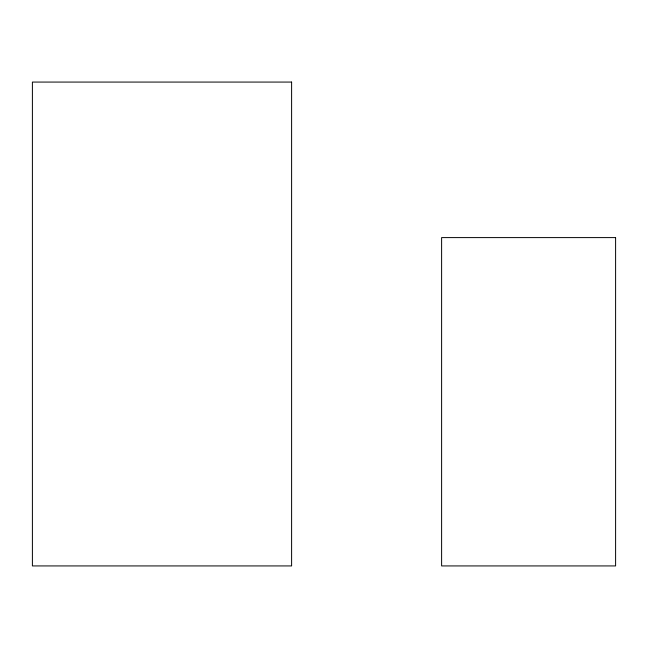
<?xml version="1.0" encoding="UTF-8"?>
<svg xmlns="http://www.w3.org/2000/svg" width="648" height="648" viewBox="0 0 648 648"><rect width="100%" height="100%" fill="white"/><g stroke="black" fill="none" stroke-linecap="round" stroke-linejoin="round"><path stroke-width="0.97" d="M291.608 82.069L32.4 82.069L32.4 565.931L291.608 565.931L291.608 82.069M615.6 237.597L441.612 237.597L441.612 565.931L615.6 565.931L615.6 237.597"/></g></svg>
